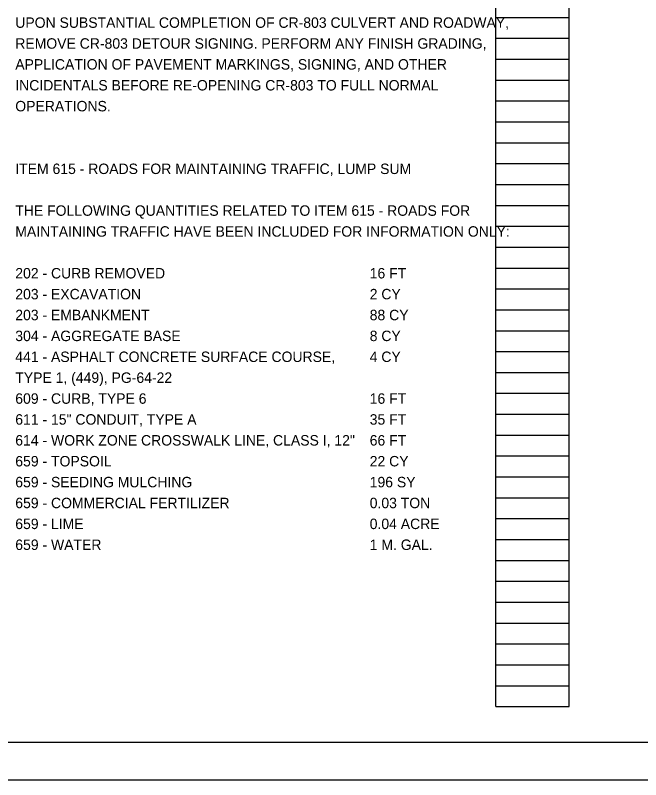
# Model space of a CAD drawing. Extents: x 0 to 34, y 0 to 22.
# Drawn here: x 17.24 to 25.62, y 0 to 10.25 of the extents above; entities that cross this region are included whole.
import ezdxf

# ---------------------------------------------------------------- set-up
doc = ezdxf.new("R2010")
doc.units = 0
for name, color, linetype in [('SH_Border', 7, 'Continuous'), ('SH_Cut_Line', 7, 'Continuous'), ('SH_Data', 7, 'Continuous'), ('SH_Text', 7, 'Continuous')]:
    doc.layers.add(name, color=color, linetype=linetype)

msp = doc.modelspace()

# ---------------------------------------------------------------- linework, layer by layer
at = {"layer": 'SH_Border'}
msp.add_lwpolyline([(1.5, 21.5), (33.5, 21.5), (33.5, 0.5), (1.5, 0.5)], close=True, dxfattribs=at)
at = {"layer": 'SH_Cut_Line'}
msp.add_lwpolyline([(0, 0), (34, 0), (34, 22), (0, 22)], close=True, dxfattribs=at)
at = {"layer": 'SH_Data'}
for p, q in [((23.68, 0.98), (23.68, 21.14)), ((24.66, 0.98), (24.66, 21.14)), ((23.68, 10.22), (24.66, 10.22)), ((23.68, 9.94), (24.66, 9.94)), ((23.68, 9.66), (24.66, 9.66)), ((23.68, 9.38), (24.66, 9.38)), ((23.68, 9.1), (24.66, 9.1)), ((23.68, 8.82), (24.66, 8.82)), ((23.68, 8.54), (24.66, 8.54)), ((23.68, 8.26), (24.66, 8.26)), ((23.68, 7.98), (24.66, 7.98)), ((23.68, 7.7), (24.66, 7.7)), ((23.68, 7.42), (24.66, 7.42)), ((23.68, 7.14), (24.66, 7.14)), ((23.68, 6.86), (24.66, 6.86)), ((23.68, 6.58), (24.66, 6.58)), ((23.68, 6.3), (24.66, 6.3)), ((23.68, 6.02), (24.66, 6.02)), ((23.68, 5.74), (24.66, 5.74)), ((23.68, 5.46), (24.66, 5.46)), ((23.68, 5.18), (24.66, 5.18)), ((23.68, 4.9), (24.66, 4.9)), ((23.68, 4.62), (24.66, 4.62)), ((23.68, 4.34), (24.66, 4.34)), ((23.68, 4.06), (24.66, 4.06)), ((23.68, 3.78), (24.66, 3.78)), ((23.68, 3.5), (24.66, 3.5)), ((23.68, 3.22), (24.66, 3.22)), ((23.68, 2.94), (24.66, 2.94)), ((23.68, 2.66), (24.66, 2.66)), ((23.68, 2.38), (24.66, 2.38)), ((23.68, 2.1), (24.66, 2.1)), ((23.68, 1.82), (24.66, 1.82)), ((23.68, 1.54), (24.66, 1.54)), ((23.68, 1.26), (24.66, 1.26)), ((23.68, 0.98), (24.66, 0.98))]:
    msp.add_line(p, q, dxfattribs=at)

# ---------------------------------------------------------------- texts
at = {"layer": 'SH_Text'}
for s, p in [('UPON SUBSTANTIAL COMPLETION OF CR-803 CULVERT AND ROADWAY, ', (17.24, 10.08)), ('REMOVE CR-803 DETOUR SIGNING. PERFORM ANY FINISH GRADING, ', (17.24, 9.8)), ('APPLICATION OF PAVEMENT MARKINGS, SIGNING, AND OTHER ', (17.24, 9.52)), ('INCIDENTALS BEFORE RE-OPENING CR-803 TO FULL NORMAL ', (17.24, 9.24)), ('OPERATIONS.', (17.24, 8.96)), ('ITEM 615 - ROADS FOR MAINTAINING TRAFFIC, LUMP SUM', (17.24, 8.12)), ('THE FOLLOWING QUANTITIES RELATED TO ITEM 615 - ROADS FOR ', (17.24, 7.56)), ('MAINTAINING TRAFFIC HAVE BEEN INCLUDED FOR INFORMATION ONLY:', (17.24, 7.28)), ('202 - CURB REMOVED', (17.24, 6.72)), ('16 FT', (21.989, 6.72)), ('203 - EXCAVATION', (17.24, 6.44)), ('2 CY', (21.989, 6.44)), ('203 - EMBANKMENT', (17.24, 6.16)), ('88 CY', (21.989, 6.16)), ('304 - AGGREGATE BASE', (17.24, 5.88)), ('8 CY', (21.989, 5.88)), ('441 - ASPHALT CONCRETE SURFACE COURSE, ', (17.24, 5.6)), ('4 CY', (21.989, 5.6)), ('TYPE 1, (449), PG-64-22', (17.24, 5.32)), ('609 - CURB, TYPE 6', (17.24, 5.04)), ('16 FT', (21.989, 5.04)), ('611 - 15" CONDUIT, TYPE A', (17.24, 4.76)), ('35 FT', (21.989, 4.76)), ('614 - WORK ZONE CROSSWALK LINE, CLASS I, 12"', (17.24, 4.48)), ('66 FT', (21.989, 4.48)), ('659 - TOPSOIL', (17.24, 4.2)), ('22 CY', (21.989, 4.2)), ('659 - SEEDING MULCHING', (17.24, 3.92)), ('196 SY', (21.989, 3.92)), ('659 - COMMERCIAL FERTILIZER', (17.24, 3.64)), ('0.03 TON', (21.989, 3.64)), ('659 - LIME', (17.24, 3.36)), ('0.04 ACRE', (21.989, 3.36)), ('659 - WATER', (17.24, 3.08)), ('1 M. GAL.', (21.989, 3.08))]:
    msp.add_text(s, height=0.14, dxfattribs=at).set_placement(p)

doc.saveas('drawing.dxf')
